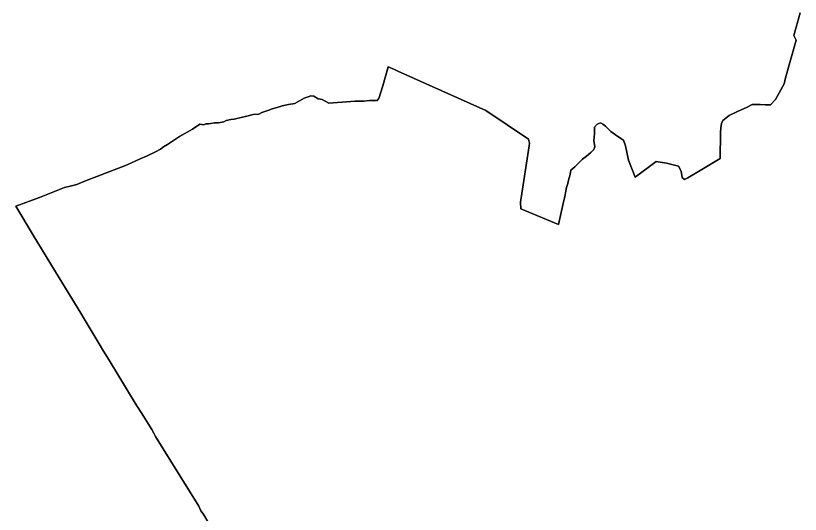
# Model space of a CAD drawing. Header units: inches. Extents: x 33.9 to 41.9, y -4.8 to 5.4.
# Drawn here: x 35.4143 to 35.6559, y -0.3963 to -0.2427 of the extents above; entities that cross this region are included whole.
import ezdxf

# ---------------------------------------------------------------- set-up
doc = ezdxf.new("R2010")
doc.units = ezdxf.units.IN
doc.header["$MEASUREMENT"] = 0
doc.layers.add('Counties', color=7, linetype='Continuous')

msp = doc.modelspace()

# ---------------------------------------------------------------- linework, layer by layer
at = {"layer": 'Counties'}
for points in [[(35.47882, -0.40725), (35.47197, -0.39616), (35.47131, -0.39519), (35.47067, -0.39376), (35.46207, -0.37988), (35.45739, -0.37226), (35.45682, -0.37123), (35.45622, -0.37017), (35.45365, -0.36604), (35.45112, -0.36203), (35.44305, -0.34876), (35.44292, -0.3485), (35.44107, -0.34545), (35.43995, -0.34372), (35.43542, -0.336), (35.43431, -0.3343), (35.42773, -0.3234), (35.4197, -0.31028), (35.4143, -0.30129), (35.42167, -0.29866), (35.42931, -0.29563), (35.43109, -0.29518), (35.43311, -0.29463), (35.43583, -0.29357), (35.44806, -0.28879), (35.44997, -0.28803), (35.45265, -0.28679), (35.45462, -0.28592), (35.4573, -0.28458), (35.4589, -0.28373), (35.45978, -0.28304), (35.46108, -0.28231), (35.4647, -0.27992), (35.46869, -0.27758), (35.47096, -0.27613), (35.47219, -0.27625), (35.4728, -0.27601), (35.47364, -0.27598), (35.47443, -0.27586), (35.47555, -0.27565), (35.47675, -0.27562), (35.47841, -0.27541), (35.47911, -0.27499), (35.4805, -0.27468), (35.48161, -0.2745), (35.48412, -0.27396), (35.48545, -0.27366), (35.48744, -0.27311), (35.48917, -0.27299), (35.4901, -0.27248), (35.49188, -0.2719), (35.49324, -0.27136), (35.49481, -0.27099), (35.49635, -0.27045), (35.49832, -0.27006), (35.50026, -0.26975), (35.5024, -0.26848), (35.50315, -0.26804), (35.50435, -0.26767), (35.50516, -0.26735), (35.50611, -0.26748), (35.50743, -0.26824), (35.50869, -0.26849), (35.51076, -0.26963), (35.51749, -0.26907), (35.51882, -0.26901), (35.52152, -0.26895), (35.52322, -0.26883), (35.52555, -0.26877), (35.52592, -0.26835), (35.52611, -0.26814), (35.52731, -0.26428), (35.52902, -0.2584), (35.5309, -0.25923), (35.53191, -0.2598), (35.55907, -0.27191), (35.57221, -0.28071), (35.57247, -0.28198), (35.5724, -0.28274), (35.56974, -0.30012), (35.56987, -0.30221), (35.58138, -0.30697), (35.58308, -0.29957), (35.5834, -0.29843), (35.58359, -0.29723), (35.58384, -0.29559), (35.58428, -0.29432), (35.58453, -0.29338), (35.58498, -0.29154), (35.58523, -0.29028), (35.58649, -0.28921), (35.58882, -0.28687), (35.59008, -0.28592), (35.59134, -0.28485), (35.59228, -0.2839), (35.59266, -0.28308), (35.59235, -0.28112), (35.59247, -0.27903), (35.59247, -0.27701), (35.59336, -0.27612), (35.59436, -0.27568), (35.59512, -0.27606), (35.59594, -0.2767), (35.59751, -0.27834), (35.59971, -0.27993), (35.6014, -0.281), (35.60203, -0.28271), (35.60297, -0.2872), (35.60504, -0.29239), (35.61146, -0.28753), (35.61467, -0.2881), (35.61832, -0.28899), (35.61914, -0.29057), (35.61945, -0.29253), (35.6202, -0.29317), (35.62127, -0.2926), (35.62499, -0.29039), (35.63122, -0.28667), (35.63135, -0.27877), (35.63142, -0.27718), (35.63161, -0.27592), (35.63205, -0.27491), (35.63394, -0.27346), (35.63671, -0.27207), (35.63935, -0.27093), (35.64105, -0.27005), (35.6435, -0.26999), (35.64501, -0.27012), (35.64665, -0.27012), (35.64828, -0.26848), (35.64992, -0.26551), (35.65093, -0.26361), (35.65131, -0.26178), (35.65459, -0.25021), (35.65392, -0.24875), (35.65587, -0.24174)], [(35.65587, -0.24174), (35.65392, -0.24875), (35.65459, -0.25021), (35.65131, -0.26178), (35.65093, -0.26361), (35.64992, -0.26551), (35.64828, -0.26848), (35.64665, -0.27012), (35.64501, -0.27012), (35.6435, -0.26999), (35.64105, -0.27005), (35.63935, -0.27093), (35.63671, -0.27207), (35.63394, -0.27346), (35.63205, -0.27491), (35.63161, -0.27592), (35.63142, -0.27718), (35.63135, -0.27877), (35.63122, -0.28667), (35.62499, -0.29039), (35.62127, -0.2926), (35.6202, -0.29317), (35.61945, -0.29253), (35.61914, -0.29057), (35.61832, -0.28899), (35.61467, -0.2881), (35.61146, -0.28753), (35.60504, -0.29239), (35.60297, -0.2872), (35.60203, -0.28271), (35.6014, -0.281), (35.59971, -0.27993), (35.59751, -0.27834), (35.59594, -0.2767), (35.59512, -0.27606), (35.59436, -0.27568), (35.59336, -0.27612), (35.59247, -0.27701), (35.59247, -0.27903), (35.59235, -0.28112), (35.59266, -0.28308), (35.59228, -0.2839), (35.59134, -0.28485), (35.59008, -0.28592), (35.58882, -0.28687), (35.58649, -0.28921), (35.58523, -0.29028), (35.58498, -0.29154), (35.58453, -0.29338), (35.58428, -0.29432), (35.58384, -0.29559), (35.58359, -0.29723), (35.5834, -0.29843), (35.58308, -0.29957), (35.58138, -0.30697), (35.56987, -0.30221), (35.56974, -0.30012), (35.5724, -0.28274), (35.57247, -0.28198), (35.57221, -0.28071), (35.55907, -0.27191), (35.53191, -0.2598), (35.5309, -0.25923), (35.52902, -0.2584), (35.52731, -0.26428), (35.52611, -0.26814), (35.52592, -0.26835), (35.52555, -0.26877), (35.52322, -0.26883), (35.52152, -0.26895), (35.51882, -0.26901), (35.51749, -0.26907), (35.51076, -0.26963), (35.50869, -0.26849), (35.50743, -0.26824), (35.50611, -0.26748), (35.50516, -0.26735), (35.50435, -0.26767), (35.50315, -0.26804), (35.5024, -0.26848), (35.50026, -0.26975), (35.49832, -0.27006), (35.49635, -0.27045), (35.49481, -0.27099), (35.49324, -0.27136), (35.49188, -0.2719), (35.4901, -0.27248), (35.48917, -0.27299), (35.48744, -0.27311), (35.48545, -0.27366), (35.48412, -0.27396), (35.48161, -0.2745), (35.4805, -0.27468), (35.47911, -0.27499), (35.47841, -0.27541), (35.47675, -0.27562), (35.47555, -0.27565), (35.47443, -0.27586), (35.47364, -0.27598), (35.4728, -0.27601), (35.47219, -0.27625), (35.47096, -0.27613), (35.46869, -0.27758), (35.4647, -0.27992), (35.46108, -0.28231), (35.45978, -0.28304), (35.4589, -0.28373), (35.4573, -0.28458), (35.45462, -0.28592), (35.45265, -0.28679), (35.44997, -0.28803), (35.44806, -0.28879), (35.43583, -0.29357), (35.43311, -0.29463), (35.43109, -0.29518), (35.42931, -0.29563), (35.42167, -0.29866), (35.4143, -0.30129), (35.4197, -0.31028), (35.42773, -0.3234), (35.43431, -0.3343), (35.43542, -0.336), (35.43995, -0.34372), (35.44107, -0.34545), (35.44292, -0.3485), (35.44305, -0.34876), (35.45112, -0.36203), (35.45365, -0.36604), (35.45622, -0.37017), (35.45682, -0.37123), (35.45739, -0.37226), (35.46207, -0.37988), (35.47067, -0.39376), (35.47131, -0.39519), (35.47197, -0.39616), (35.47411, -0.39962)], [(35.47882, -0.40725), (35.47197, -0.39616), (35.47131, -0.39519), (35.47067, -0.39376), (35.46207, -0.37988), (35.45739, -0.37226), (35.45682, -0.37123), (35.45622, -0.37017), (35.45365, -0.36604), (35.45112, -0.36203), (35.44305, -0.34876), (35.44292, -0.3485), (35.44107, -0.34545), (35.43995, -0.34372), (35.43542, -0.336), (35.43431, -0.3343), (35.42773, -0.3234), (35.4197, -0.31028), (35.4143, -0.30129), (35.42167, -0.29866), (35.42931, -0.29563), (35.43109, -0.29518), (35.43311, -0.29463), (35.43583, -0.29357), (35.44806, -0.28879), (35.44997, -0.28803), (35.45265, -0.28679), (35.45462, -0.28592), (35.4573, -0.28458), (35.4589, -0.28373), (35.45978, -0.28304), (35.46108, -0.28231), (35.4647, -0.27992), (35.46869, -0.27758), (35.47096, -0.27613), (35.47219, -0.27625), (35.4728, -0.27601), (35.47364, -0.27598), (35.47443, -0.27586), (35.47555, -0.27565), (35.47675, -0.27562), (35.47841, -0.27541), (35.47911, -0.27499), (35.4805, -0.27468), (35.48161, -0.2745), (35.48412, -0.27396), (35.48545, -0.27366), (35.48744, -0.27311), (35.48917, -0.27299), (35.4901, -0.27248), (35.49188, -0.2719), (35.49324, -0.27136), (35.49481, -0.27099), (35.49635, -0.27045), (35.49832, -0.27006), (35.50026, -0.26975), (35.5024, -0.26848), (35.50315, -0.26804), (35.50435, -0.26767), (35.50516, -0.26735), (35.50611, -0.26748), (35.50743, -0.26824), (35.50869, -0.26849), (35.51076, -0.26963), (35.51749, -0.26907), (35.51882, -0.26901), (35.52152, -0.26895), (35.52322, -0.26883), (35.52555, -0.26877), (35.52592, -0.26835), (35.52611, -0.26814), (35.52731, -0.26428), (35.52902, -0.2584), (35.5309, -0.25923), (35.53191, -0.2598), (35.55907, -0.27191), (35.57221, -0.28071), (35.57247, -0.28198), (35.5724, -0.28274), (35.56974, -0.30012), (35.56987, -0.30221), (35.58138, -0.30697), (35.58308, -0.29957), (35.5834, -0.29843), (35.58359, -0.29723), (35.58384, -0.29559), (35.58428, -0.29432), (35.58453, -0.29338), (35.58498, -0.29154), (35.58523, -0.29028), (35.58649, -0.28921), (35.58882, -0.28687), (35.59008, -0.28592), (35.59134, -0.28485), (35.59228, -0.2839), (35.59266, -0.28308), (35.59235, -0.28112), (35.59247, -0.27903), (35.59247, -0.27701), (35.59336, -0.27612), (35.59436, -0.27568), (35.59512, -0.27606), (35.59594, -0.2767), (35.59751, -0.27834), (35.59971, -0.27993), (35.6014, -0.281), (35.60203, -0.28271), (35.60297, -0.2872), (35.60504, -0.29239), (35.61146, -0.28753), (35.61467, -0.2881), (35.61832, -0.28899), (35.61914, -0.29057), (35.61945, -0.29253), (35.6202, -0.29317), (35.62127, -0.2926), (35.62499, -0.29039), (35.63122, -0.28667), (35.63135, -0.27877), (35.63142, -0.27718), (35.63161, -0.27592), (35.63205, -0.27491), (35.63394, -0.27346), (35.63671, -0.27207), (35.63935, -0.27093), (35.64105, -0.27005), (35.6435, -0.26999), (35.64501, -0.27012), (35.64665, -0.27012), (35.64828, -0.26848), (35.64992, -0.26551), (35.65093, -0.26361), (35.65131, -0.26178), (35.65459, -0.25021), (35.65392, -0.24875), (35.65587, -0.24174)], [(35.65587, -0.24174), (35.65392, -0.24875), (35.65459, -0.25021), (35.65131, -0.26178), (35.65093, -0.26361), (35.64992, -0.26551), (35.64828, -0.26848), (35.64665, -0.27012), (35.64501, -0.27012), (35.6435, -0.26999), (35.64105, -0.27005), (35.63935, -0.27093), (35.63671, -0.27207), (35.63394, -0.27346), (35.63205, -0.27491), (35.63161, -0.27592), (35.63142, -0.27718), (35.63135, -0.27877), (35.63122, -0.28667), (35.62499, -0.29039), (35.62127, -0.2926), (35.6202, -0.29317), (35.61945, -0.29253), (35.61914, -0.29057), (35.61832, -0.28899), (35.61467, -0.2881), (35.61146, -0.28753), (35.60504, -0.29239), (35.60297, -0.2872), (35.60203, -0.28271), (35.6014, -0.281), (35.59971, -0.27993), (35.59751, -0.27834), (35.59594, -0.2767), (35.59512, -0.27606), (35.59436, -0.27568), (35.59336, -0.27612), (35.59247, -0.27701), (35.59247, -0.27903), (35.59235, -0.28112), (35.59266, -0.28308), (35.59228, -0.2839), (35.59134, -0.28485), (35.59008, -0.28592), (35.58882, -0.28687), (35.58649, -0.28921), (35.58523, -0.29028), (35.58498, -0.29154), (35.58453, -0.29338), (35.58428, -0.29432), (35.58384, -0.29559), (35.58359, -0.29723), (35.5834, -0.29843), (35.58308, -0.29957), (35.58138, -0.30697), (35.56987, -0.30221), (35.56974, -0.30012), (35.5724, -0.28274), (35.57247, -0.28198), (35.57221, -0.28071), (35.55907, -0.27191), (35.53191, -0.2598), (35.5309, -0.25923), (35.52902, -0.2584), (35.52731, -0.26428), (35.52611, -0.26814), (35.52592, -0.26835), (35.52555, -0.26877), (35.52322, -0.26883), (35.52152, -0.26895), (35.51882, -0.26901), (35.51749, -0.26907), (35.51076, -0.26963), (35.50869, -0.26849), (35.50743, -0.26824), (35.50611, -0.26748), (35.50516, -0.26735), (35.50435, -0.26767), (35.50315, -0.26804), (35.5024, -0.26848), (35.50026, -0.26975), (35.49832, -0.27006), (35.49635, -0.27045), (35.49481, -0.27099), (35.49324, -0.27136), (35.49188, -0.2719), (35.4901, -0.27248), (35.48917, -0.27299), (35.48744, -0.27311), (35.48545, -0.27366), (35.48412, -0.27396), (35.48161, -0.2745), (35.4805, -0.27468), (35.47911, -0.27499), (35.47841, -0.27541), (35.47675, -0.27562), (35.47555, -0.27565), (35.47443, -0.27586), (35.47364, -0.27598), (35.4728, -0.27601), (35.47219, -0.27625), (35.47096, -0.27613), (35.46869, -0.27758), (35.4647, -0.27992), (35.46108, -0.28231), (35.45978, -0.28304), (35.4589, -0.28373), (35.4573, -0.28458), (35.45462, -0.28592), (35.45265, -0.28679), (35.44997, -0.28803), (35.44806, -0.28879), (35.43583, -0.29357), (35.43311, -0.29463), (35.43109, -0.29518), (35.42931, -0.29563), (35.42167, -0.29866), (35.4143, -0.30129), (35.4197, -0.31028), (35.42773, -0.3234), (35.43431, -0.3343), (35.43542, -0.336), (35.43995, -0.34372), (35.44107, -0.34545), (35.44292, -0.3485), (35.44305, -0.34876), (35.45112, -0.36203), (35.45365, -0.36604), (35.45622, -0.37017), (35.45682, -0.37123), (35.45739, -0.37226), (35.46207, -0.37988), (35.47067, -0.39376), (35.47131, -0.39519), (35.47197, -0.39616), (35.47411, -0.39962)]]:
    msp.add_lwpolyline(points, dxfattribs=at)

doc.saveas('drawing.dxf')
